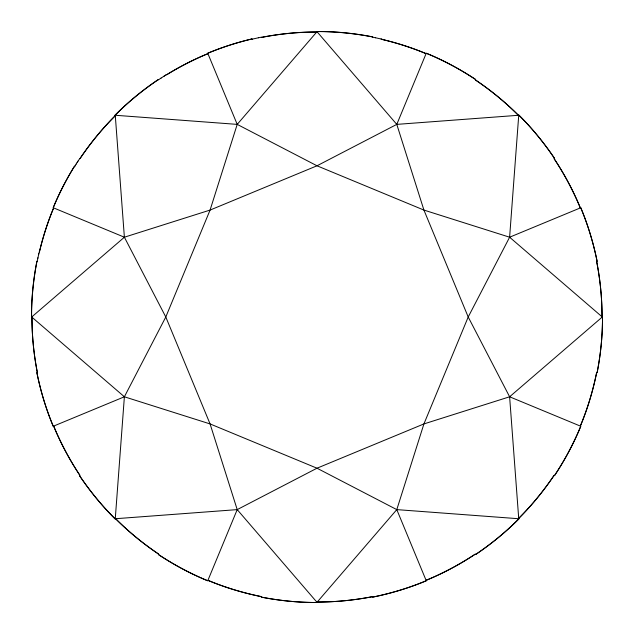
<?xml version="1.0" encoding="UTF-8"?>
<svg xmlns="http://www.w3.org/2000/svg" width="634" height="634" viewBox="0 0 634 634"><rect width="100%" height="100%" fill="white"/><g stroke="black" fill="none" stroke-linecap="round" stroke-linejoin="round"><path stroke-width="0.95" d="M124.383 396.789L115.261 518.739L237.211 509.617L317 468.209L423.924 423.924L509.617 396.789L602.3 317L509.617 237.211L423.924 210.076L317 165.791L237.211 124.383L115.261 115.261L124.383 237.211L165.791 317L210.076 423.924L237.211 509.617L317 602.3L396.789 509.617L423.924 423.924L468.209 317L509.617 237.211L518.739 115.261L396.789 124.383L317 165.791L210.076 210.076L124.383 237.211L31.7 317L124.383 396.789L210.076 423.924L317 468.209L396.789 509.617L518.739 518.739L509.617 396.789L468.209 317L423.924 210.076L396.789 124.383L317 31.7L237.211 124.383L210.076 210.076L165.791 317L124.383 396.789L53.415 426.183M37.184 261.351L39.26 251.769M37.786 258.371L37.913 257.776M38.706 254.155L38.84 253.56M207.817 580.586L237.211 509.617M396.789 124.383L426.183 53.415M74.479 166.734L75.161 165.64M74.804 166.211L76.135 164.095M76.104 164.143L76.46 163.58M76.437 163.62L78.109 161.028M77.118 162.558L77.451 162.042M78.093 161.044L78.442 160.521M78.434 160.537L79.789 158.492M158.492 79.789L160.537 78.434M160.521 78.442L161.044 78.093M161.028 78.109L163.62 76.437M163.58 76.46L165.696 75.129M164.095 76.135L164.61 75.811M165.64 75.161L166.211 74.804M166.156 74.836L166.734 74.479M509.617 237.211L580.586 207.817M252.364 39.118L251.769 39.26L258.371 37.786M258.347 37.794L261.351 37.184M372.649 37.184L375.653 37.794M375.629 37.786L382.231 39.26M381.042 38.983L381.636 39.118M53.415 207.817L124.383 237.211M509.617 396.789L580.586 426.183M207.817 53.415L237.211 124.383M396.789 509.617L426.183 580.586M382.104 39.435A173.233 100.457 11.3 0 1 425.993 53.621M580.736 207.69A175.483 104.57 78.8 0 1 597.093 261.271M580.736 207.683A171.965 100.235 78.7 0 1 597.109 261.271M597.117 372.705A171.965 100.235 -78.8 0 0 602.498 316.929A175.483 104.57 -78.7 0 1 597.093 372.705M426.317 580.736A171.965 100.235 -11.3 0 1 372.729 597.109M261.295 597.117A171.965 100.235 11.2 0 0 317.071 602.498A175.483 104.57 11.3 0 1 261.295 597.093M53.264 426.317A171.965 100.235 78.7 0 1 36.891 372.729M31.597 317.04A171.323 99.792 -78.8 0 1 36.978 261.311M39.435 251.896A173.233 100.457 -78.7 0 1 53.621 208.007M74.273 166.544A173.233 100.933 -56.2 0 0 53.201 207.809A176.838 105.387 -56.2 0 1 74.281 166.623M80.011 158.643A171.323 99.316 -56.2 0 1 115.428 115.618M115.158 115.214A171.323 99.792 -33.8 0 1 158.373 79.622M166.766 74.693A173.233 100.457 -33.7 0 1 207.833 53.692A176.838 104.99 -33.8 0 0 166.813 74.63M207.675 53.256A173.233 100.933 -11.2 0 1 251.753 38.975M261.398 37.454A171.323 99.316 -11.2 0 1 316.865 32.072M316.96 31.597A171.323 99.792 11.2 0 1 372.689 36.978M382.183 39.419A176.838 104.99 11.2 0 1 426.024 53.589M316.929 31.478A174.794 104.174 11.3 0 1 372.713 36.875M261.382 37.366A174.794 103.683 -11.3 0 1 316.913 31.969M207.706 53.288A176.838 105.387 -11.2 0 1 251.698 39.039M115.055 115.158A174.794 104.174 -33.7 0 1 158.31 79.527M79.939 158.595A174.794 103.683 -56.3 0 1 115.388 115.515M39.419 251.817A176.838 104.99 -78.8 0 1 53.589 207.976M31.478 317.071A174.794 104.174 -78.7 0 1 36.875 261.287M53.264 426.31A175.483 104.57 78.8 0 1 36.907 372.729M426.31 580.736A175.483 104.57 -11.2 0 1 372.729 597.093M554.449 158.334A175.483 104.57 56.3 0 0 518.826 115.079A171.965 100.235 56.2 0 1 554.465 158.318M518.485 115.388A175.483 104.103 33.7 0 0 475.405 79.939A171.965 99.752 33.8 0 1 518.477 115.388M475.666 79.527A171.965 100.235 33.7 0 0 426.191 53.208A175.483 104.57 33.8 0 1 475.651 79.543M580.3 207.841A175.483 104.103 56.2 0 0 554.068 158.603A171.965 99.752 56.3 0 1 580.292 207.833M602.023 316.905A171.965 99.752 78.8 0 0 596.642 261.382A175.483 104.103 78.7 0 1 602.031 316.913M580.364 425.985A171.965 99.752 -78.7 0 0 596.634 372.633A175.483 104.103 -78.8 0 1 580.372 425.993M554.473 475.666A171.965 100.235 -56.3 0 0 580.792 426.191A175.483 104.57 -56.2 0 1 554.457 475.651M518.612 518.477A171.965 99.752 -56.2 0 0 554.061 475.405A175.483 104.103 -56.3 0 1 518.612 518.485M475.682 554.465A171.965 100.235 -33.8 0 0 518.929 518.826A175.483 104.57 -33.7 0 1 475.666 554.449M426.167 580.292A171.965 99.752 -33.7 0 0 475.397 554.068A175.483 104.103 -33.8 0 1 426.159 580.3M317.095 602.023A171.965 99.752 -11.2 0 0 372.618 596.642A175.483 104.103 -11.3 0 1 317.087 602.031M208.015 580.364A171.965 99.752 11.3 0 0 261.367 596.634A175.483 104.103 11.2 0 1 208.007 580.372M158.334 554.473A171.965 100.235 33.7 0 0 207.809 580.792A175.483 104.57 33.8 0 1 158.349 554.457M115.523 518.612A171.965 99.752 33.8 0 0 158.595 554.061A175.483 104.103 33.7 0 1 115.515 518.612M79.535 475.682A171.965 100.235 56.2 0 0 115.174 518.929A175.483 104.57 56.3 0 1 79.551 475.666M53.708 426.167A171.965 99.752 56.3 0 0 79.932 475.397A175.483 104.103 56.2 0 1 53.7 426.159M31.977 317.095A171.965 99.752 78.8 0 0 37.358 372.618A175.483 104.103 78.7 0 1 31.969 317.087"/></g></svg>
